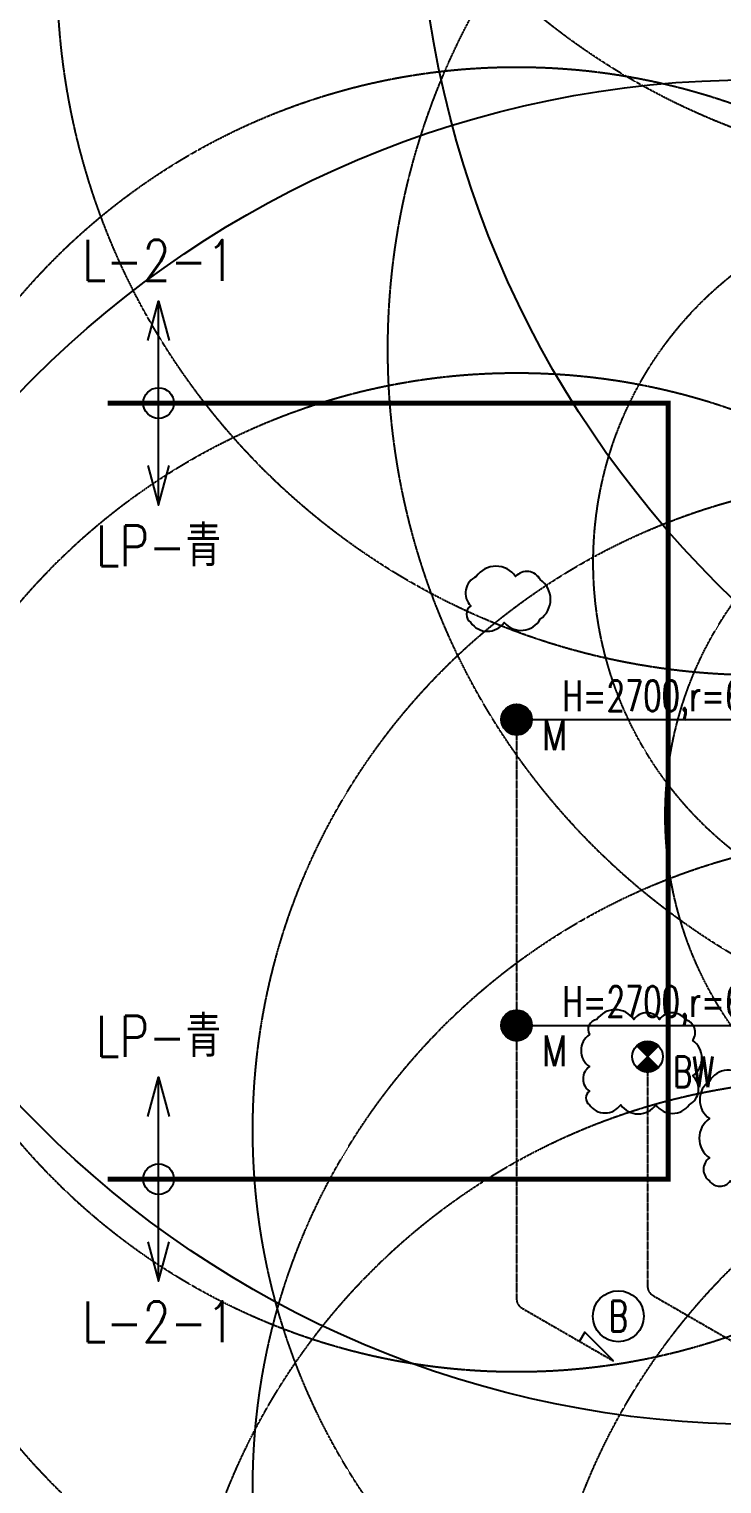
# Model space of a CAD drawing. Header units: millimetres. Extents: x 3825 to 176605, y 1457 to 56850.
# Drawn here: x 106831 to 113627, y 21385 to 35655 of the extents above; entities that cross this region are included whole.
import ezdxf
from ezdxf.enums import TextEntityAlignment as Align

# ---------------------------------------------------------------- set-up
doc = ezdxf.new("R2010")
doc.units = ezdxf.units.MM
doc.header["$LTSCALE"] = 0.2
doc.set_wipeout_variables(frame=1)
for name, pattern in [('CENTER', [50.8, 31.75, -6.35, 6.35, -6.35]), ('HIDDEN2', [4.7625, 3.175, -1.5875]), ('PHANTOM', [63.5, 31.75, -6.35, 6.35, -6.35, 6.35, -6.35])]:
    doc.linetypes.add(name, pattern=pattern)
doc.layers.get('Defpoints').update_dxf_attribs({"color": 5})
for name, color, linetype in [('1_シンボル', 2, 'Continuous'), ('1_回路番号', 4, 'Continuous'), ('1_文字', 3, 'Continuous'), ('1_範囲円', 7, 'HIDDEN2'), ('1_配線_1', 1, 'Continuous'), ('1_配線_4', 1, 'CENTER'), ('1_電源区画', 4, 'Continuous')]:
    doc.layers.add(name, color=color, linetype=linetype)
doc.layers.add('1_追加変更', color=10, linetype='Continuous', plot=False)
doc.layers.add('kakure', color=5, linetype='Continuous', plot=False)
doc.styles.get("Standard").update_dxf_attribs({"font": 'simplex.shx', "width": 0.8, "bigfont": 'extfont2.shx'})
pattern_1 = [(0, (-30500, -18700), (0, 3.175), [])]
pattern_2 = [(0, (-51500, -19500), (0, 3.175), [])]

# ---------------------------------------------------------------- blocks, each defined once
blk = doc.blocks.new('2_非常照明_埋込中天井（H3000R6900）')
at = {"layer": '1_シンボル', "linetype": 'ByBlock'}
h = blk.add_hatch(dxfattribs=at)
h.set_pattern_fill('LINE', color=256, style=0)
h.set_pattern_definition(pattern_1)
edge = h.paths.add_edge_path()
edge.add_arc((0, 0), 150, 0, 360)
blk.add_circle((0, 0), 150, dxfattribs=at)
at = {"layer": '1_範囲円'}
blk.add_circle((0, 0), 6900, dxfattribs=at)
at = {"layer": 'kakure'}
blk.add_line((0, 0), (6900, 0), dxfattribs=at)
at = {"layer": 'kakure', "width": 0.8}
blk.add_text('H=3000,r=6900', height=300, dxfattribs=at).set_placement((451, 233), align=Align.MIDDLE_LEFT)
blk = doc.blocks.new('EL-避難口誘導灯')
at = {"linetype": 'ByBlock'}
h = blk.add_hatch(dxfattribs=at)
h.set_pattern_fill('LINE', color=0, style=0)
h.set_pattern_definition(pattern_2)
h.paths.add_polyline_path([(-106, 106), (0, 0), (106, 106, 0.414214)])
h = blk.add_hatch(dxfattribs=at)
h.set_pattern_fill('LINE', color=0, style=0)
h.set_pattern_definition(pattern_2)
h.paths.add_polyline_path([(-106, -106, 0.414214), (106, -106), (0, 0)])
at = {"color": 0, "linetype": 'ByBlock'}
for p, q in [((-106, 106), (106, -106)), ((-106, -106), (106, 106))]:
    blk.add_line(p, q, dxfattribs=at)
blk.add_circle((0, 0), 150, dxfattribs=at)
blk = doc.blocks.new('2_非常照明_埋込低天井（H2700R3600）')
at = {"layer": '1_シンボル', "linetype": 'ByBlock'}
h = blk.add_hatch(dxfattribs=at)
h.set_pattern_fill('LINE', color=256, style=0)
h.set_pattern_definition(pattern_1)
edge = h.paths.add_edge_path()
edge.add_arc((0, 0), 150, 0, 360)
blk.add_circle((0, 0), 150, dxfattribs=at)
at = {"layer": '1_範囲円'}
blk.add_circle((0, 0), 3600, dxfattribs=at)
at = {"layer": 'kakure'}
blk.add_line((0, 0), (3600, 0), dxfattribs=at)
at = {"layer": 'kakure', "width": 0.6}
for s, p in [('H=2700,', (451, 683)), ('r=3600', (451, 233))]:
    blk.add_text(s, height=300, dxfattribs=at).set_placement(p, align=Align.MIDDLE_LEFT)
blk = doc.blocks.new('2_非常照明_埋込中天井（H2700R6400）')
at = {"layer": '1_シンボル', "linetype": 'ByBlock'}
h = blk.add_hatch(dxfattribs=at)
h.set_pattern_fill('LINE', color=256, style=0)
h.set_pattern_definition(pattern_1)
edge = h.paths.add_edge_path()
edge.add_arc((0, 0), 150, 0, 360)
blk.add_circle((0, 0), 150, dxfattribs=at)
at = {"layer": '1_範囲円'}
blk.add_circle((0, 0), 6400, dxfattribs=at)
at = {"layer": 'kakure'}
blk.add_line((0, 0), (6400, 0), dxfattribs=at)
at = {"layer": 'kakure', "width": 0.7}
blk.add_text('H=2700,r=6400', height=300, dxfattribs=at).set_placement((451, 233), align=Align.MIDDLE_LEFT)

msp = doc.modelspace()

# ---------------------------------------------------------------- linework, layer by layer
at = {"layer": '1_追加変更'}
for points in [[(111163, 29834, 0.520567), (111491, 29834, 0.520567), (111845, 29867, 0.520567), (111845, 30255, 0.520567), (111603, 30286, 0.520567), (111218, 30286, 0.520567), (111163, 29997, 0.520567)], [(112327, 25104, 0.520567), (112634, 25104, 0.520567), (112979, 25104, 0.520567), (113306, 25104, 0.520567), (113341, 25388, 0.520567), (113341, 25735, 0.520567), (113266, 25941, 0.520567), (113016, 25941, 0.520567), (112764, 25941, 0.520567), (112399, 25941, 0.520567), (112327, 25793, 0.520567), (112327, 25478, 0.520567), (112327, 25238, 0.520567)], [(113505, 24358, 0.520567), (113709, 24358, 0.520567), (113944, 24358, 0.520567), (114263, 24358, 0.520567), (114614, 24358, 0.520567), (114844, 24358, 0.520567), (114890, 24601, 0.520567), (114890, 24873, 0.520567), (114890, 25263, 0.520567), (114706, 25365, 0.520567), (114483, 25365, 0.520567), (114198, 25365, 0.520567), (113859, 25365, 0.520567), (113505, 25336, 0.520567), (113505, 24969, 0.520567), (113505, 24583, 0.520567)]]:
    msp.add_lwpolyline(points, format="xyb", close=True, dxfattribs=at)
at = {"layer": '1_配線_1'}
msp.add_lwpolyline([(112564, 22591), (112281, 22874), (112229, 22784)], dxfattribs=at)
at = {"layer": '1_配線_4'}
for p, q in [((111613, 28733), (111613, 26033)), ((111613, 25733), (111613, 23198)), ((112898, 25427), (112898, 23322)), ((112948, 23235), (114064, 22591)), ((111663, 23111), (112564, 22591))]:
    msp.add_line(p, q, dxfattribs=at)
for centre in [(112998, 23322), (111713, 23198)]:
    msp.add_arc(centre, 100, 180, 240, dxfattribs=at)
at = {"layer": '1_電源区画'}
for p, q in [((108101, 30987), (108101, 32987)), ((108101, 23375), (108101, 25375))]:
    msp.add_line(p, q, dxfattribs=at)
for points in [[(107997, 32601), (108101, 32987), (108204, 32601)], [(107997, 31374), (108101, 30987), (108204, 31374)], [(107997, 24988), (108101, 25375), (108204, 24988)], [(107997, 23761), (108101, 23375), (108204, 23761)]]:
    msp.add_lwpolyline(points, dxfattribs=at)
at = {"layer": '1_電源区画', "linetype": 'PHANTOM', "const_width": 50}
msp.add_lwpolyline([(107601, 24375), (113101, 24375), (113101, 31987), (107601, 31987)], dxfattribs=at)
at = {"layer": '1_電源区画'}
for centre in [(108101, 31987), (108101, 24375)]:
    msp.add_circle(centre, 150, dxfattribs=at)
at = {"layer": 'Defpoints'}
for centre in [(120645, 37292), (114006, 31967), (113944, 25159)]:
    msp.add_circle(centre, 10000, dxfattribs=at)

# ---------------------------------------------------------------- block references
at = {"layer": '1_シンボル'}
for name, p in [('2_非常照明_埋込中天井（H3000R6900）', (116195, 41135)), ('2_非常照明_埋込中天井（H3000R6900）', (114006, 36217)), ('2_非常照明_埋込中天井（H3000R6900）', (117250, 32515)), ('2_非常照明_埋込中天井（H2700R6400）', (111613, 28883)), ('2_非常照明_埋込低天井（H2700R3600）', (115965, 30424)), ('2_非常照明_埋込中天井（H2700R6400）', (111613, 25883)), ('2_非常照明_埋込低天井（H2700R3600）', (116671, 27940)), ('2_非常照明_埋込中天井（H2700R6400）', (115425, 24854)), ('2_非常照明_埋込中天井（H2700R6400）', (115425, 21354)), ('2_非常照明_埋込中天井（H2700R6400）', (114721, 18952)), ('2_非常照明_埋込中天井（H2700R6400）', (118221, 18952))]:
    msp.add_blockref(name, p, dxfattribs=at)
at = {"layer": '1_シンボル', "linetype": 'Continuous', "lineweight": 0, "rotation": 180}
msp.add_blockref('EL-避難口誘導灯', (112898, 25577), dxfattribs=at)

# ---------------------------------------------------------------- texts
at = {"layer": '1_文字'}
for s, width, p in [('M', 0.8, (111863, 28583)), ('M', 0.8, (111863, 25483)), ('BW', 0.7, (113148, 25277))]:
    msp.add_text(s, height=300, dxfattribs=dict(at, width=width)).set_placement(p)
at = {"layer": '1_電源区画', "width": 0.8}
for s, p in [('L-2-1', (108101, 33387)), ('LP-青', (108101, 30587)), ('LP-青', (108101, 25775)), ('L-2-1', (108101, 22975))]:
    msp.add_text(s, height=400, dxfattribs=at).set_placement(p, align=Align.MIDDLE_CENTER)

# ---------------------------------------------------------------- next in the draw order: wipeouts: each hides what was drawn before it
msp.add_wipeout([(112610, 23322), (112608, 23322), (112606, 23322), (112605, 23322), (112603, 23322), (112601, 23322), (112599, 23322), (112597, 23322), (112595, 23322), (112594, 23321), (112592, 23321), (112590, 23321), (112588, 23321), (112586, 23321), (112584, 23321), (112583, 23321), (112581, 23320), (112579, 23320), (112577, 23320), (112575, 23320), (112574, 23320), (112572, 23319), (112570, 23319), (112568, 23319), (112566, 23319), (112564, 23318), (112563, 23318), (112561, 23318), (112559, 23317), (112557, 23317), (112555, 23317), (112554, 23316), (112552, 23316), (112550, 23316), (112548, 23315), (112546, 23315), (112545, 23314), (112543, 23314), (112541, 23313), (112539, 23313), (112538, 23313), (112536, 23312), (112534, 23312), (112532, 23311), (112530, 23311), (112529, 23310), (112527, 23310), (112525, 23309), (112523, 23309), (112522, 23308), (112520, 23307), (112518, 23307), (112516, 23306), (112515, 23306), (112513, 23305), (112511, 23304), (112510, 23304), (112508, 23303), (112506, 23302), (112504, 23302), (112503, 23301), (112501, 23300), (112499, 23300), (112498, 23299), (112496, 23298), (112494, 23298), (112493, 23297), (112491, 23296), (112489, 23295), (112488, 23295), (112486, 23294), (112484, 23293), (112483, 23292), (112481, 23291), (112479, 23291), (112478, 23290), (112476, 23289), (112474, 23288), (112473, 23287), (112471, 23286), (112470, 23285), (112468, 23285), (112466, 23284), (112465, 23283), (112463, 23282), (112462, 23281), (112460, 23280), (112459, 23279), (112457, 23278), (112455, 23277), (112454, 23276), (112452, 23275), (112451, 23274), (112449, 23273), (112448, 23272), (112446, 23271), (112445, 23270), (112443, 23269), (112442, 23268), (112440, 23267), (112439, 23266), (112437, 23265), (112436, 23264), (112434, 23262), (112433, 23261), (112431, 23260), (112430, 23259), (112429, 23258), (112427, 23257), (112426, 23256), (112424, 23254), (112423, 23253), (112422, 23252), (112420, 23251), (112419, 23250), (112417, 23248), (112416, 23247), (112415, 23246), (112413, 23245), (112412, 23244), (112411, 23242), (112409, 23241), (112408, 23240), (112407, 23238), (112405, 23237), (112404, 23236), (112403, 23235), (112402, 23233), (112400, 23232), (112399, 23231), (112398, 23229), (112396, 23228), (112395, 23227), (112394, 23225), (112393, 23224), (112392, 23222), (112390, 23221), (112389, 23220), (112388, 23218), (112387, 23217), (112386, 23216), (112384, 23214), (112383, 23213), (112382, 23211), (112381, 23210), (112380, 23208), (112379, 23207), (112378, 23205), (112377, 23204), (112376, 23202), (112374, 23201), (112373, 23200), (112372, 23198), (112371, 23197), (112370, 23195), (112369, 23193), (112368, 23192), (112367, 23190), (112366, 23189), (112365, 23187), (112364, 23186), (112363, 23184), (112362, 23183), (112361, 23181), (112360, 23180), (112359, 23178), (112359, 23176), (112358, 23175), (112357, 23173), (112356, 23172), (112355, 23170), (112354, 23168), (112353, 23167), (112352, 23165), (112352, 23164), (112351, 23162), (112350, 23160), (112349, 23159), (112348, 23157), (112347, 23155), (112347, 23154), (112346, 23152), (112345, 23150), (112344, 23149), (112344, 23147), (112343, 23145), (112342, 23144), (112342, 23142), (112341, 23140), (112340, 23139), (112339, 23137), (112339, 23135), (112338, 23133), (112337, 23132), (112337, 23130), (112336, 23128), (112336, 23127), (112335, 23125), (112334, 23123), (112334, 23121), (112333, 23120), (112333, 23118), (112332, 23116), (112332, 23114), (112331, 23113), (112331, 23111), (112330, 23109), (112330, 23107), (112329, 23105), (112329, 23104), (112328, 23102), (112328, 23100), (112327, 23098), (112327, 23097), (112327, 23095), (112326, 23093), (112326, 23091), (112325, 23089), (112325, 23088), (112325, 23086), (112324, 23084), (112324, 23082), (112324, 23080), (112323, 23079), (112323, 23077), (112323, 23075), (112322, 23073), (112322, 23071), (112322, 23070), (112322, 23068), (112321, 23066), (112321, 23064), (112321, 23062), (112321, 23060), (112321, 23059), (112321, 23057), (112320, 23055), (112320, 23053), (112320, 23051), (112320, 23050), (112320, 23048), (112320, 23046), (112320, 23044), (112320, 23042), (112319, 23040), (112319, 23039), (112319, 23037), (112319, 23035), (112319, 23033), (112319, 23031), (112319, 23029), (112319, 23028), (112319, 23026), (112319, 23024), (112319, 23022), (112319, 23020), (112320, 23018), (112320, 23017), (112320, 23015), (112320, 23013), (112320, 23011), (112320, 23009), (112320, 23007), (112320, 23006), (112321, 23004), (112321, 23002), (112321, 23000), (112321, 22998), (112321, 22996), (112321, 22995), (112322, 22993), (112322, 22991), (112322, 22989), (112322, 22987), (112323, 22986), (112323, 22984), (112323, 22982), (112324, 22980), (112324, 22978), (112324, 22977), (112325, 22975), (112325, 22973), (112325, 22971), (112326, 22969), (112326, 22968), (112327, 22966), (112327, 22964), (112327, 22962), (112328, 22960), (112328, 22959), (112329, 22957), (112329, 22955), (112330, 22953), (112330, 22952), (112331, 22950), (112331, 22948), (112332, 22946), (112332, 22945), (112333, 22943), (112333, 22941), (112334, 22939), (112334, 22938), (112335, 22936), (112336, 22934), (112336, 22932), (112337, 22931), (112337, 22929), (112338, 22927), (112339, 22925), (112339, 22924), (112340, 22922), (112341, 22920), (112342, 22919), (112342, 22917), (112343, 22915), (112344, 22914), (112344, 22912), (112345, 22910), (112346, 22909), (112347, 22907), (112347, 22905), (112348, 22904), (112349, 22902), (112350, 22900), (112351, 22899), (112352, 22897), (112352, 22895), (112353, 22894), (112354, 22892), (112355, 22891), (112356, 22889), (112357, 22887), (112358, 22886), (112359, 22884), (112359, 22883), (112360, 22881), (112361, 22879), (112362, 22878), (112363, 22876), (112364, 22875), (112365, 22873), (112366, 22872), (112367, 22870), (112368, 22869), (112369, 22867), (112370, 22866), (112371, 22864), (112372, 22863), (112373, 22861), (112374, 22860), (112376, 22858), (112377, 22857), (112378, 22855), (112379, 22854), (112380, 22852), (112381, 22851), (112382, 22849), (112383, 22848), (112384, 22847), (112386, 22845), (112387, 22844), (112388, 22842), (112389, 22841), (112390, 22839), (112392, 22838), (112393, 22837), (112394, 22835), (112395, 22834), (112396, 22833), (112398, 22831), (112399, 22830), (112400, 22829), (112402, 22827), (112403, 22826), (112404, 22825), (112405, 22823), (112407, 22822), (112408, 22821), (112409, 22820), (112411, 22818), (112412, 22817), (112413, 22816), (112415, 22815), (112416, 22813), (112417, 22812), (112419, 22811), (112420, 22810), (112422, 22809), (112423, 22807), (112424, 22806), (112426, 22805), (112427, 22804), (112429, 22803), (112430, 22802), (112431, 22800), (112433, 22799), (112434, 22798), (112436, 22797), (112437, 22796), (112439, 22795), (112440, 22794), (112442, 22793), (112443, 22792), (112445, 22791), (112446, 22790), (112448, 22789), (112449, 22788), (112451, 22787), (112452, 22786), (112454, 22785), (112455, 22784), (112457, 22783), (112459, 22782), (112460, 22781), (112462, 22780), (112463, 22779), (112465, 22778), (112466, 22777), (112468, 22776), (112470, 22775), (112471, 22774), (112473, 22773), (112474, 22773), (112476, 22772), (112478, 22771), (112479, 22770), (112481, 22769), (112483, 22768), (112484, 22768), (112486, 22767), (112488, 22766), (112489, 22765), (112491, 22764), (112493, 22764), (112494, 22763), (112496, 22762), (112498, 22762), (112499, 22761), (112501, 22760), (112503, 22759), (112504, 22759), (112506, 22758), (112508, 22757), (112510, 22757), (112511, 22756), (112513, 22756), (112515, 22755), (112516, 22754), (112518, 22754), (112520, 22753), (112522, 22753), (112523, 22752), (112525, 22752), (112527, 22751), (112529, 22750), (112530, 22750), (112532, 22749), (112534, 22749), (112536, 22748), (112538, 22748), (112539, 22748), (112541, 22747), (112543, 22747), (112545, 22746), (112546, 22746), (112548, 22745), (112550, 22745), (112552, 22745), (112554, 22744), (112555, 22744), (112557, 22744), (112559, 22743), (112561, 22743), (112563, 22743), (112564, 22742), (112566, 22742), (112568, 22742), (112570, 22742), (112572, 22741), (112574, 22741), (112575, 22741), (112577, 22741), (112579, 22740), (112581, 22740), (112583, 22740), (112584, 22740), (112586, 22740), (112588, 22740), (112590, 22739), (112592, 22739), (112594, 22739), (112595, 22739), (112597, 22739), (112599, 22739), (112601, 22739), (112603, 22739), (112605, 22739), (112606, 22739), (112608, 22739), (112610, 22739), (112612, 22739), (112614, 22739), (112616, 22739), (112617, 22739), (112619, 22739), (112621, 22739), (112623, 22739), (112625, 22739), (112627, 22739), (112628, 22739), (112630, 22739), (112632, 22739), (112634, 22740), (112636, 22740), (112638, 22740), (112639, 22740), (112641, 22740), (112643, 22740), (112645, 22741), (112647, 22741), (112648, 22741), (112650, 22741), (112652, 22742), (112654, 22742), (112656, 22742), (112658, 22742), (112659, 22743), (112661, 22743), (112663, 22743), (112665, 22744), (112667, 22744), (112668, 22744), (112670, 22745), (112672, 22745), (112674, 22745), (112675, 22746), (112677, 22746), (112679, 22747), (112681, 22747), (112683, 22748), (112684, 22748), (112686, 22748), (112688, 22749), (112690, 22749), (112691, 22750), (112693, 22750), (112695, 22751), (112697, 22752), (112698, 22752), (112700, 22753), (112702, 22753), (112704, 22754), (112705, 22754), (112707, 22755), (112709, 22756), (112711, 22756), (112712, 22757), (112714, 22757), (112716, 22758), (112717, 22759), (112719, 22759), (112721, 22760), (112723, 22761), (112724, 22762), (112726, 22762), (112728, 22763), (112729, 22764), (112731, 22764), (112733, 22765), (112734, 22766), (112736, 22767), (112738, 22768), (112739, 22768), (112741, 22769), (112743, 22770), (112744, 22771), (112746, 22772), (112747, 22773), (112749, 22773), (112751, 22774), (112752, 22775), (112754, 22776), (112755, 22777), (112757, 22778), (112759, 22779), (112760, 22780), (112762, 22781), (112763, 22782), (112765, 22783), (112766, 22784), (112768, 22785), (112770, 22786), (112771, 22787), (112773, 22788), (112774, 22789), (112776, 22790), (112777, 22791), (112779, 22792), (112780, 22793), (112782, 22794), (112783, 22795), (112785, 22796), (112786, 22797), (112788, 22798), (112789, 22799), (112790, 22800), (112792, 22802), (112793, 22803), (112795, 22804), (112796, 22805), (112798, 22806), (112799, 22807), (112800, 22809), (112802, 22810), (112803, 22811), (112805, 22812), (112806, 22813), (112807, 22815), (112809, 22816), (112810, 22817), (112811, 22818), (112813, 22820), (112814, 22821), (112815, 22822), (112817, 22823), (112818, 22825), (112819, 22826), (112820, 22827), (112822, 22829), (112823, 22830), (112824, 22831), (112825, 22833), (112827, 22834), (112828, 22835), (112829, 22837), (112830, 22838), (112832, 22839), (112833, 22841), (112834, 22842), (112835, 22844), (112836, 22845), (112837, 22847), (112839, 22848), (112840, 22849), (112841, 22851), (112842, 22852), (112843, 22854), (112844, 22855), (112845, 22857), (112846, 22858), (112847, 22860), (112849, 22861), (112850, 22863), (112851, 22864), (112852, 22866), (112853, 22867), (112854, 22869), (112855, 22870), (112856, 22872), (112857, 22873), (112858, 22875), (112859, 22876), (112860, 22878), (112861, 22879), (112862, 22881), (112862, 22883), (112863, 22884), (112864, 22886), (112865, 22887), (112866, 22889), (112867, 22891), (112868, 22892), (112869, 22894), (112870, 22895), (112870, 22897), (112871, 22899), (112872, 22900), (112873, 22902), (112874, 22904), (112874, 22905), (112875, 22907), (112876, 22909), (112877, 22910), (112878, 22912), (112878, 22914), (112879, 22915), (112880, 22917), (112880, 22919), (112881, 22920), (112882, 22922), (112882, 22924), (112883, 22925), (112884, 22927), (112884, 22929), (112885, 22931), (112886, 22932), (112886, 22934), (112887, 22936), (112888, 22938), (112888, 22939), (112889, 22941), (112889, 22943), (112890, 22945), (112890, 22946), (112891, 22948), (112891, 22950), (112892, 22952), (112892, 22953), (112893, 22955), (112893, 22957), (112894, 22959), (112894, 22960), (112895, 22962), (112895, 22964), (112895, 22966), (112896, 22968), (112896, 22969), (112897, 22971), (112897, 22973), (112897, 22975), (112898, 22977), (112898, 22978), (112898, 22980), (112899, 22982), (112899, 22984), (112899, 22986), (112899, 22987), (112900, 22989), (112900, 22991), (112900, 22993), (112900, 22995), (112901, 22996), (112901, 22998), (112901, 23000), (112901, 23002), (112901, 23004), (112902, 23006), (112902, 23007), (112902, 23009), (112902, 23011), (112902, 23013), (112902, 23015), (112902, 23017), (112902, 23018), (112902, 23020), (112903, 23022), (112903, 23024), (112903, 23026), (112903, 23028), (112903, 23029), (112903, 23031), (112903, 23033), (112903, 23035), (112903, 23037), (112903, 23039), (112902, 23040), (112902, 23042), (112902, 23044), (112902, 23046), (112902, 23048), (112902, 23050), (112902, 23051), (112902, 23053), (112902, 23055), (112901, 23057), (112901, 23059), (112901, 23060), (112901, 23062), (112901, 23064), (112900, 23066), (112900, 23068), (112900, 23070), (112900, 23071), (112899, 23073), (112899, 23075), (112899, 23077), (112899, 23079), (112898, 23080), (112898, 23082), (112898, 23084), (112897, 23086), (112897, 23088), (112897, 23089), (112896, 23091), (112896, 23093), (112895, 23095), (112895, 23097), (112895, 23098), (112894, 23100), (112894, 23102), (112893, 23104), (112893, 23105), (112892, 23107), (112892, 23109), (112891, 23111), (112891, 23113), (112890, 23114), (112890, 23116), (112889, 23118), (112889, 23120), (112888, 23121), (112888, 23123), (112887, 23125), (112886, 23127), (112886, 23128), (112885, 23130), (112884, 23132), (112884, 23133), (112883, 23135), (112882, 23137), (112882, 23139), (112881, 23140), (112880, 23142), (112880, 23144), (112879, 23145), (112878, 23147), (112878, 23149), (112877, 23150), (112876, 23152), (112875, 23154), (112874, 23155), (112874, 23157), (112873, 23159), (112872, 23160), (112871, 23162), (112870, 23164), (112870, 23165), (112869, 23167), (112868, 23168), (112867, 23170), (112866, 23172), (112865, 23173), (112864, 23175), (112863, 23176), (112862, 23178), (112862, 23180), (112861, 23181), (112860, 23183), (112859, 23184), (112858, 23186), (112857, 23187), (112856, 23189), (112855, 23190), (112854, 23192), (112853, 23193), (112852, 23195), (112851, 23197), (112850, 23198), (112849, 23200), (112847, 23201), (112846, 23202), (112845, 23204), (112844, 23205), (112843, 23207), (112842, 23208), (112841, 23210), (112840, 23211), (112839, 23213), (112837, 23214), (112836, 23216), (112835, 23217), (112834, 23218), (112833, 23220), (112832, 23221), (112830, 23222), (112829, 23224), (112828, 23225), (112827, 23227), (112825, 23228), (112824, 23229), (112823, 23231), (112822, 23232), (112820, 23233), (112819, 23235), (112818, 23236), (112817, 23237), (112815, 23238), (112814, 23240), (112813, 23241), (112811, 23242), (112810, 23244), (112809, 23245), (112807, 23246), (112806, 23247), (112805, 23248), (112803, 23250), (112802, 23251), (112800, 23252), (112799, 23253), (112798, 23254), (112796, 23256), (112795, 23257), (112793, 23258), (112792, 23259), (112790, 23260), (112789, 23261), (112788, 23262), (112786, 23264), (112785, 23265), (112783, 23266), (112782, 23267), (112780, 23268), (112779, 23269), (112777, 23270), (112776, 23271), (112774, 23272), (112773, 23273), (112771, 23274), (112770, 23275), (112768, 23276), (112766, 23277), (112765, 23278), (112763, 23279), (112762, 23280), (112760, 23281), (112759, 23282), (112757, 23283), (112755, 23284), (112754, 23285), (112752, 23285), (112751, 23286), (112749, 23287), (112747, 23288), (112746, 23289), (112744, 23290), (112743, 23291), (112741, 23291), (112739, 23292), (112738, 23293), (112736, 23294), (112734, 23295), (112733, 23295), (112731, 23296), (112729, 23297), (112728, 23298), (112726, 23298), (112724, 23299), (112723, 23300), (112721, 23300), (112719, 23301), (112717, 23302), (112716, 23302), (112714, 23303), (112712, 23304), (112711, 23304), (112709, 23305), (112707, 23306), (112705, 23306), (112704, 23307), (112702, 23307), (112700, 23308), (112698, 23309), (112697, 23309), (112695, 23310), (112693, 23310), (112691, 23311), (112690, 23311), (112688, 23312), (112686, 23312), (112684, 23313), (112683, 23313), (112681, 23313), (112679, 23314), (112677, 23314), (112675, 23315), (112674, 23315), (112672, 23316), (112670, 23316), (112668, 23316), (112667, 23317), (112665, 23317), (112663, 23317), (112661, 23318), (112659, 23318), (112658, 23318), (112656, 23319), (112654, 23319), (112652, 23319), (112650, 23319), (112648, 23320), (112647, 23320), (112645, 23320), (112643, 23320), (112641, 23320), (112639, 23321), (112638, 23321), (112636, 23321), (112634, 23321), (112632, 23321), (112630, 23321), (112628, 23321), (112627, 23322), (112625, 23322), (112623, 23322), (112621, 23322), (112619, 23322), (112617, 23322), (112616, 23322), (112614, 23322), (112612, 23322)])

# ---------------------------------------------------------------- next in the draw order: linework, layer by layer
at = {"layer": '1_回路番号'}
msp.add_circle((112611, 23030), 250, dxfattribs=at)

# ---------------------------------------------------------------- next in the draw order: texts
at = {"layer": '1_回路番号', "linetype": 'Continuous', "lineweight": 0, "width": 0.7}
msp.add_text('B', height=300, dxfattribs=at).set_placement((112611, 23030), align=Align.MIDDLE)

doc.saveas('drawing.dxf')
